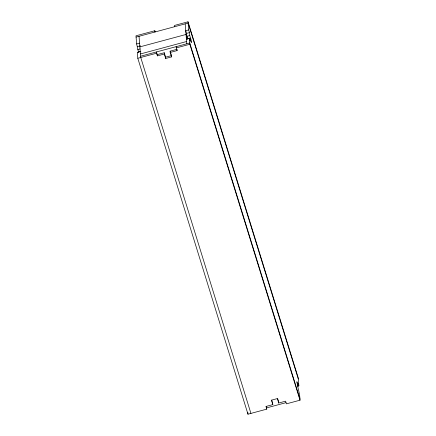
<?xml version="1.0" encoding="UTF-8"?>
<svg xmlns="http://www.w3.org/2000/svg" width="436" height="436" viewBox="0 0 436 436"><rect width="100%" height="100%" fill="white"/><g stroke="black" fill="none" stroke-linecap="round" stroke-linejoin="round"><path stroke-width="0.65" d="M155.129 31.812L154.802 30.749L135.978 35.812L136.637 43.938L138.49 52.113M297.679 386.165L298.856 385.849L298.197 377.729L188.02 21.8L174.438 25.457L174.542 26.727M136.081 37.087L188.123 23.07L298.3 378.998M136.637 43.938L139.585 43.142M188.02 21.8L188.679 29.921L185.736 30.716L187.589 38.891M137.465 46.608L140.408 45.813M186.559 33.387L189.507 32.591L188.679 29.921M139.885 46.886L186.036 34.46L187.447 39.011M137.705 49.573L140.06 48.936M186.799 36.352L189.747 35.556L189.507 32.591M137.912 52.113L140.855 51.323M187.006 38.891L189.954 38.101L191.328 42.548L191.126 40.008L189.747 35.556M140.272 51.617L137.324 52.413L137.803 58.271L247.98 414.2L266.799 409.132L266.2 406.259M186.423 39.191L189.366 38.395L190.194 41.066L189.954 38.101M140.457 53.95L186.608 41.518M140.643 56.206L189.742 42.984L299.919 398.913M137.803 58.271L156.622 53.203L156.519 51.933L157.445 55.873L164.323 54.02L164.219 52.751L157.347 54.604M164.323 54.02L165.696 58.473L171.588 56.887L170.214 52.434L177.087 50.587L176.258 47.916L189.84 44.259L189.366 38.395M170.214 52.434L170.111 51.165L176.983 49.312L177.087 50.587M165.696 58.473L165.593 57.198L171.484 55.612L170.111 51.165M271.759 400.161L272.849 404.613L265.971 406.461L266.799 409.132M272.849 404.613L271.47 400.161L277.361 398.575L278.74 403.022L285.613 401.175L286.436 403.845L300.023 400.188C299.968 393.833 297.69 387.909 296.894 381.696L298.273 386.149L298.033 383.179L298.856 385.849M266.423 407.933L285.923 402.684M189.84 44.259L300.023 400.188M277.65 398.575L278.44 401.12M164.219 52.751L165.593 57.198M156.622 53.203L157.445 55.873M250.923 413.404L140.746 57.481L139.03 36.292M278.637 401.752L278.74 403.022M247.822 412.249L247.98 414.2M185.18 23.866L186.793 43.78M176.155 46.647L176.258 47.916M171.484 55.612L171.588 56.887M154.802 30.749L154.905 32.019"/></g></svg>
